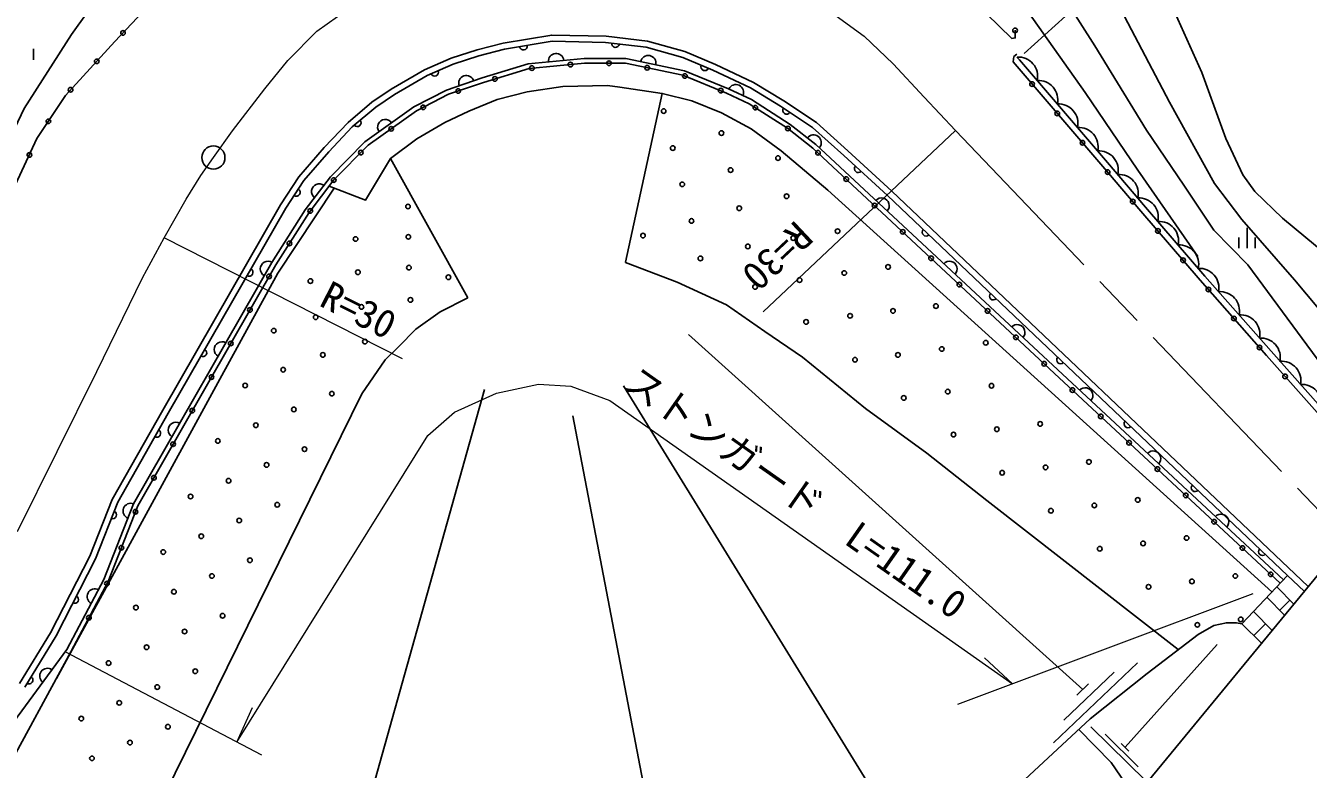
# Model space of a CAD drawing. Units: millimetres, scale not verified. Extents: x 16282 to 680000, y 20000 to 380000.
# Drawn here: x 454455 to 537421, y 262874 to 310944 of the extents above; entities that cross this region are included whole.
import ezdxf
from ezdxf.enums import TextEntityAlignment as Align

# ---------------------------------------------------------------- set-up
doc = ezdxf.new("R2010")
doc.units = ezdxf.units.MM
doc.header["$LTSCALE"] = 1000
doc.linetypes.add('CHAIN', pattern=[18.5, 12, -1.5, 3.5, -1.5])
for name, color, linetype, lineweight in [('M-BGD', 7, 'Continuous', 25), ('M-BMK', 2, 'CHAIN', 13), ('M-BMK-OTRS', 5, 'Continuous', 25), ('M-BMK-SRVR', 3, 'Continuous', 25), ('M-STR-HTXT', 7, 'Continuous', 13)]:
    doc.layers.add(name, color=color, linetype=linetype, lineweight=lineweight)
doc.styles.add('ＭＳ ゴシック', font='')
doc.styles.get('ＭＳ ゴシック').set_extended_font_data('MS Gothic')

msp = doc.modelspace()

# ---------------------------------------------------------------- linework, layer by layer
at = {"layer": 'M-BGD'}
for p, q in [((454954, 308746), (454954, 309442)), ((495632, 306564), (493264, 295663)), ((483051, 293353), (478057, 302360)), ((533459, 296556), (533459, 297884)), ((532926, 296556), (532926, 297252)), ((533992, 296556), (533992, 297252)), ((522825, 268039), (497328, 290980)), ((476306, 259527), (484137, 287430)), ((511235, 258281), (493119, 287653)), ((495584, 255828), (489840, 285729)), ((536072, 275410), (533125, 272275)), ((535378, 274671), (536480, 273558)), ((537157, 274381), (536072, 275410)), ((534742, 273995), (535887, 272838)), ((536226, 273814), (535567, 273162)), ((533876, 273074), (535080, 271858)), ((534657, 272285), (533902, 271515)), ((525563, 264300), (531518, 270939)), ((520943, 264581), (526365, 269763)), ((521613, 266051), (524866, 269160)), ((522445, 267677), (523204, 268402)), ((523362, 265629), (526921, 262117)), ((524284, 265140), (526420, 263033)), ((525314, 264546), (525812, 264054))]:
    msp.add_line(p, q, dxfattribs=at)
for points in [[(543442, 282015), (533504, 295494), (531308, 297717), (529374, 300637), (526953, 304193), (523609, 309633), (520925, 313890), (518868, 316632), (516944, 318944), (514076, 321773), (509982, 325580), (505240, 329538), (500598, 333144), (498175, 334817), (495432, 336176), (491311, 337811), (488377, 338866), (485335, 339760)], [(462440, 331433), (465720, 332872), (468120, 333639), (471548, 334340), (473785, 334716), (477785, 334683), (480714, 334588), (484110, 333935), (487447, 333172), (490493, 332222), (492394, 331466), (496006, 329806), (505604, 324588), (508568, 322448), (510732, 320674), (514353, 317271), (518914, 312382), (522979, 306632), (526393, 301606), (530277, 296024)], [(512803, 328085), (513883, 326311), (515272, 324529), (517710, 322168), (519854, 320054), (521742, 317541), (523601, 314882), (525080, 312409), (528447, 305993), (531354, 300746), (533114, 298405), (536527, 294520), (539626, 290811), (541724, 287598), (544362, 283133)], [(453113, 299193), (455188, 303651), (457033, 306439), (460233, 309924), (464195, 314135), (467965, 317297), (472361, 320377), (474498, 321783), (477630, 323512), (480628, 324570), (484847, 325206), (489831, 325108), (494956, 324393), (499073, 323217), (502265, 321915), (506318, 319847), (509423, 317938), (512497, 315728), (518242, 310120), (518462, 310155), (518450, 310648)], [(444046, 274439), (444717, 278802), (445626, 282305), (446783, 285920), (448376, 291164), (450245, 296505), (452534, 301783), (454365, 305592), (457418, 310380), (459485, 313276), (463065, 316527), (464880, 317907), (466935, 319107), (469592, 320146), (471894, 320803), (473429, 321080)], [(546574, 285820), (542308, 291921), (540315, 294274), (538645, 296114), (535760, 298505), (533965, 300235), (533180, 301312), (532074, 303660), (530529, 307909), (528211, 313118), (527346, 315992)], [(454061, 268413), (456070, 271690), (458597, 276652), (460049, 280312), (463328, 286101), (470947, 299353), (472132, 301175), (473760, 303064), (475308, 304695), (476853, 306002), (478089, 306834), (480245, 308087), (481968, 308836), (483656, 309382), (485344, 309810), (488488, 310334), (491994, 310263), (494674, 309942), (497087, 309265), (499072, 308433), (501537, 307279), (503487, 306079), (505602, 304677), (507640, 302855), (510470, 300256), (537412, 274690)], [(536072, 275410), (510197, 299963), (507371, 302559), (505357, 304359), (503271, 305742), (501347, 306926), (498910, 308067), (496955, 308886), (494596, 309548), (491966, 309864), (488517, 309934), (485426, 309418), (483767, 308997), (482110, 308461), (480426, 307729), (478302, 306495), (477095, 305683), (475583, 304404), (474057, 302796), (472453, 300935), (471289, 299144), (463675, 285903), (460410, 280139), (458962, 276487), (456419, 271495), (454396, 268195)], [(450727, 261954), (457126, 270620), (459513, 275142), (461434, 280030), (470371, 295636), (472540, 299037), (474170, 301180), (476403, 303442), (479570, 305693), (481678, 306785), (483981, 307564), (486965, 308482), (490583, 308814), (493285, 308814), (497060, 308031), (499910, 306865), (501395, 306164), (503912, 304557), (505573, 303265), (521509, 288408), (535805, 275126)], [(518574, 309110), (518374, 308951), (518318, 308607), (524129, 301843), (526585, 298960), (530419, 294500), (534712, 289629), (542497, 280867)], [(518574, 308911), (518743, 308727), (524433, 302103), (526889, 299220), (530721, 294762), (535011, 289894), (542796, 281132)], [(457381, 270460), (459786, 275016), (461705, 279900), (470628, 295481), (472787, 298865), (474397, 300983), (476599, 303213), (479726, 305437), (481796, 306508), (484073, 307278), (487024, 308186), (490597, 308514), (493254, 308514), (496972, 307743), (499789, 306590), (501249, 305901), (503738, 304311), (505378, 303036), (521304, 288188), (535601, 274906)], [(535067, 274340), (506331, 300309), (503332, 302861), (501379, 304272), (499459, 305309), (497551, 306085), (495632, 306564), (492888, 306968), (492080, 307079), (489199, 307011), (486899, 306675), (484947, 306176), (483124, 305420), (481558, 304693), (479764, 303623), (478057, 302360), (476440, 299667), (474088, 300577)], [(474420, 300449), (470769, 294952), (467007, 288090), (456443, 268739)], [(493264, 295663), (493261, 295646), (496599, 294373), (499778, 292890), (502256, 291175), (504693, 289524), (508778, 286191), (512740, 283308), (516633, 280255), (529008, 270620)], [(463467, 261261), (476210, 287146), (477708, 289348), (478568, 290190), (479702, 291323), (481276, 292439), (483051, 293353)], [(457381, 270460), (452991, 262402), (452061, 261036), (463467, 261261), (484676, 255309), (498102, 253718), (501590, 253717), (505722, 254301), (510251, 255701), (513036, 257215), (515391, 258836), (518185, 261380), (523312, 266133), (527000, 269078), (530285, 271600), (531308, 272162), (532119, 272354), (532765, 272339), (533125, 272275), (534398, 271029)], [(522574, 265448), (524675, 263307), (526198, 261068)]]:
    msp.add_lwpolyline(points, dxfattribs=at)
for centre in [(460752, 310476), (518450, 310640), (459054, 308640), (492187, 308514), (487201, 308202), (489690, 308431), (494657, 308223), (497097, 307692), (484804, 307503), (519554, 307169), (457364, 306799), (482430, 306722), (499411, 306745), (480170, 305666), (495723, 305427), (501651, 305644), (521183, 305272), (455923, 304761), (478096, 304277), (499461, 304002), (503757, 304297), (476133, 302741), (496313, 303034), (505705, 302732), (522812, 303376), (454695, 302592), (503117, 302385), (500050, 301609), (507533, 301027), (524440, 301478), (474379, 300960), (496923, 300689), (503675, 299918), (526061, 299575), (472866, 298970), (479185, 299256), (500609, 299142), (509362, 299322), (497523, 298320), (475794, 297155), (479208, 297294), (494385, 297376), (504099, 297216), (506975, 297660), (511190, 297617), (527688, 297677), (471513, 296868), (501167, 296674), (479248, 295303), (498100, 295898), (510235, 295347), (513019, 295913), (529318, 295781), (470203, 294739), (472872, 294435), (475943, 295008), (481801, 294683), (504513, 294497), (507400, 294957), (501638, 294055), (514848, 294208), (530955, 293892), (476178, 292761), (479344, 293220), (513334, 292818), (468961, 292570), (473214, 292100), (507777, 292190), (510556, 292504), (516676, 292503), (532608, 292016), (470500, 291230), (504937, 291794), (467718, 290400), (476402, 290525), (516554, 290446), (518505, 290798), (473678, 289663), (510876, 289661), (513708, 290044), (534261, 290141), (471111, 288707), (508098, 289347), (520333, 289093), (466476, 288231), (535919, 288270), (468654, 287687), (474260, 287157), (514095, 287288), (516926, 287669), (522163, 287390), (471802, 286138), (511249, 286886), (465233, 286062), (523995, 285689), (469345, 285118), (514469, 284513), (517272, 284857), (520074, 285201), (463991, 283892), (466887, 284099), (525826, 283987), (472493, 283568), (470036, 282549), (517617, 282045), (520423, 282394), (523230, 282743), (527658, 282286), (462749, 281723), (467578, 281529), (465121, 280510), (526386, 280286), (529490, 280584), (461559, 279528), (470726, 279980), (520772, 279587), (523579, 279936), (468269, 278960), (531321, 278882), (465812, 277941), (529542, 277828), (460645, 277201), (523928, 277130), (526735, 277479), (533153, 277181), (463354, 276921), (468960, 276391), (466502, 275371), (532698, 275371), (534984, 275479), (459715, 274881), (527085, 274672), (529891, 275022), (464045, 274352), (461588, 273332), (458548, 272671), (467193, 272802), (530241, 272215), (533048, 272564), (464736, 271783), (462278, 270763), (459821, 269744), (465427, 269213), (462969, 268194), (460512, 267174), (458055, 266155), (463660, 265625), (461203, 264605), (458745, 263586)]:
    msp.add_circle(centre, 150, dxfattribs=at)
for centre, radius, start, end in [((486643, 309621), 250, 189.47412, 9.47412), ((492611, 309786), 250, 173.16553, 353.16553), ((488761, 308647), 500, 5.24324, 185.24324), ((494723, 308516), 500, 348.28531, 168.28531), ((518663, 307669), 1250, 347.53409, 93.79429), ((480905, 307938), 250, 203.47503, 23.47503), ((498386, 308287), 250, 157.2673, 337.2673), ((482964, 307220), 500, 18.69556, 198.69556), ((500393, 306637), 500, 334.73922, 154.73922), ((519966, 306152), 1250, 347.53409, 93.79429), ((503672, 305476), 250, 146.47019, 326.47019), ((521269, 304635), 1250, 347.53409, 93.79429), ((475899, 304672), 250, 220.22411, 40.22411), ((477721, 304379), 500, 35.41068, 215.41068), ((505416, 303387), 500, 322.12714, 142.12714), ((522573, 303118), 1250, 347.53409, 93.79429), ((523876, 301601), 1250, 347.53409, 93.79429), ((508311, 301695), 250, 137.43662, 317.43662), ((525171, 300081), 1250, 347.29943, 93.55963), ((471956, 300170), 250, 236.96302, 56.96302), ((473441, 300221), 500, 52.75319, 232.75319), ((509816, 299309), 500, 317.0069, 137.0069), ((526468, 298558), 1250, 347.29943, 93.55963), ((527774, 297040), 1250, 347.55123, 93.81143), ((512692, 297595), 250, 136.50185, 316.50185), ((529078, 295523), 1250, 347.55123, 93.81143), ((470133, 295221), 500, 60.20088, 240.20088), ((514205, 295217), 500, 317.0069, 137.0069), ((468908, 295004), 250, 240.10384, 60.10384), ((530382, 294006), 1250, 347.55123, 93.81143), ((531714, 292502), 1250, 348.25846, 94.51866), ((517045, 293466), 250, 136.50185, 316.50185), ((533036, 291001), 1250, 348.25846, 94.51866), ((518593, 291126), 500, 317.0069, 137.0069), ((467151, 290014), 500, 60.20088, 240.20088), ((534358, 289501), 1250, 348.25846, 94.51866), ((465917, 289802), 250, 240.10384, 60.10384), ((521397, 289336), 250, 136.50185, 316.50185), ((535688, 288003), 1250, 348.49057, 94.75078), ((522984, 287037), 500, 317.1076, 137.1076), ((537017, 286508), 1250, 348.49057, 94.75078), ((462935, 284596), 250, 240.46949, 60.46949), ((464169, 284807), 500, 60.20088, 240.20088), ((525749, 285206), 250, 136.50185, 316.50185), ((527380, 282953), 500, 317.1076, 137.1076), ((530102, 281076), 250, 136.50185, 316.50185), ((461253, 279570), 500, 68.55143, 248.55143), ((460087, 279323), 250, 248.3592, 68.3592), ((531776, 278869), 500, 317.1076, 137.1076), ((534454, 276946), 250, 136.50185, 316.50185), ((457623, 273859), 250, 243.01215, 63.01215), ((458933, 274043), 500, 62.17018, 242.17018), ((454670, 268642), 250, 238.48466, 58.48466), ((455861, 268907), 500, 53.55655, 233.55655)]:
    msp.add_arc(centre, radius, start, end, dxfattribs=at)
at = {"layer": 'M-BMK'}
for points in [[(453938, 278251), (459069, 288587), (462018, 294650), (463415, 297235), (464846, 299721), (465795, 301267), (466598, 302417), (467834, 304147), (469933, 306869), (471408, 308687), (473282, 310595), (475297, 312006)], [(506871, 311584), (508698, 310266), (510568, 308476), (512577, 306328), (514602, 304164), (539907, 277721)]]:
    msp.add_lwpolyline(points, dxfattribs=at)
at = {"layer": 'M-BMK-OTRS'}
msp.add_line((515520, 248099), (554307, 295212), dxfattribs=at)
at = {"layer": 'M-BMK-SRVR'}
msp.add_circle((466598, 302417), 750, dxfattribs=at)
msp.add_circle((466598, 302417), 750, dxfattribs=at)
at = {"layer": 'M-STR-HTXT'}
for p, q in [((519034, 309150), (541350, 329332)), ((502155, 292448), (514602, 304164)), ((478836, 289399), (463415, 297235)), ((514748, 267091), (533857, 274240)), ((469737, 263780), (457008, 270460)), ((518276, 268410), (516483, 270087)), ((468124, 264626), (469119, 266870))]:
    msp.add_line(p, q, dxfattribs=at)
msp.add_lwpolyline([(468124, 264626), (480463, 284446), (482195, 285956), (484915, 287193), (487636, 287779), (489726, 287649), (492234, 286705), (518276, 268410)], dxfattribs=at)

# ---------------------------------------------------------------- texts
at = {"layer": 'M-STR-HTXT', "style": 'ＭＳ ゴシック'}
for s, rotation, p in [('R=30', 223.267, (502074, 297119)), ('R=30', 333.063, (475332, 291259)), ('ストンガード\u3000L=111.0', 324.912, (503406, 279588))]:
    msp.add_text(s, height=1833, rotation=rotation, dxfattribs=at).set_placement(p, align=Align.BOTTOM_CENTER)

doc.saveas('drawing.dxf')
